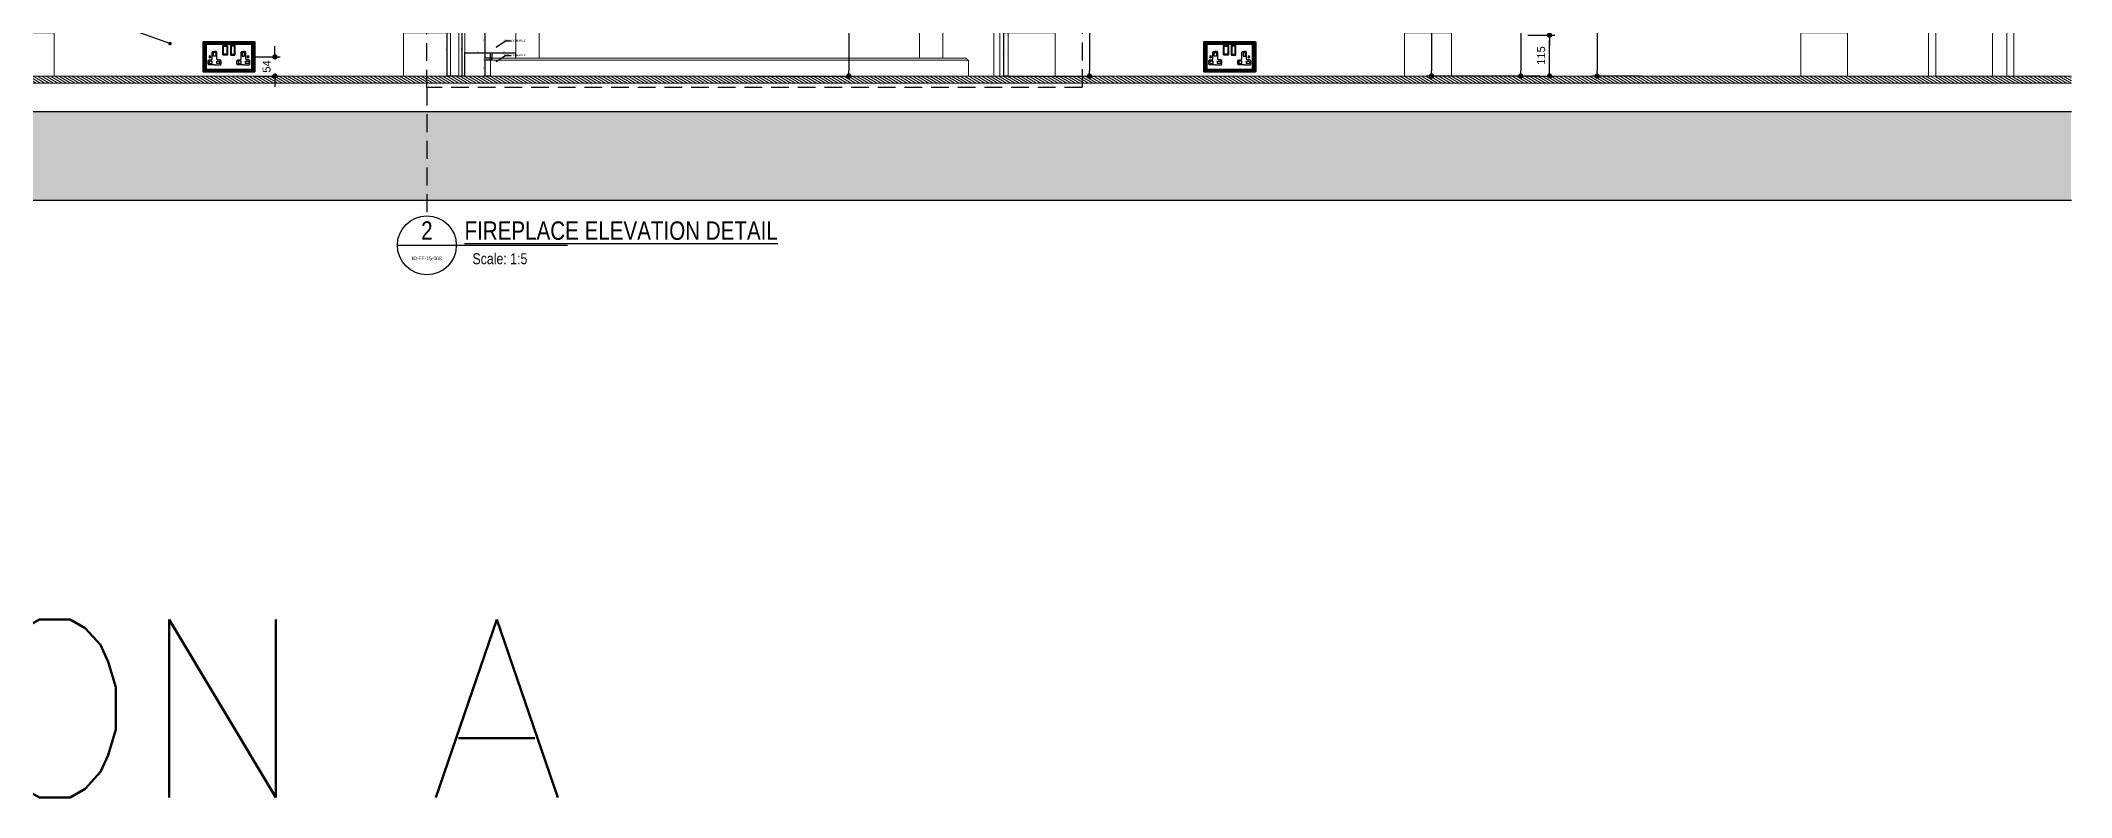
# Model space of a CAD drawing. Header units: inches. Extents: x 274057 to 444617, y 490067 to 635630.
# Drawn here: x 331142 to 336853, y 490067 to 492194 of the extents above; entities that cross this region are included whole.
import ezdxf
from ezdxf.enums import TextEntityAlignment as Align

# ---------------------------------------------------------------- set-up
doc = ezdxf.new("R2010")
doc.units = ezdxf.units.IN
doc.header["$MEASUREMENT"] = 0
doc.linetypes.add('HIDDEN', pattern=[0.375, 0.25, -0.125])
for name, color, linetype, lineweight in [('A-DOOR', 134, 'Continuous', 18), ('CQ Gypsum Hatch', 8, 'Continuous', 20), ('CQ Marble', 6, 'Continuous', 0), ('CQ Section Flooring fin.', 6, 'Continuous', 0)]:
    doc.layers.add(name, color=color, linetype=linetype, lineweight=lineweight)
for name, color, linetype in [('A-TEXT', 7, 'Continuous'), ('Calliper_wall hatch_CHB', 8, 'Continuous'), ('CQ curtains and frames', 252, 'Continuous'), ('CQ Grg Gypsum', 41, 'Continuous'), ('CQ PANEL DIMENSION', 1, 'Continuous'), ('CQ section wall', 3, 'Continuous'), ('CQ Sheet text', 3, 'Continuous'), ('CQ SPOT DETAIL DIMENSION', 9, 'Continuous'), ('CQ spot detail elevation', 1, 'Continuous'), ('CQ SPOT DETAILS', 40, 'Continuous'), ('CQ text label', 3, 'Continuous'), ('CQ wall section', 5, 'Continuous'), ('CQ_callout', 34, 'Continuous'), ('Layer7', 8, 'Continuous'), ('WOOD', 23, 'Continuous'), ('WOOD 01', 34, 'Continuous')]:
    doc.layers.add(name, color=color, linetype=linetype)
doc.styles.add('ARIAL', font='arial.ttf')
doc.styles.add('DIM 50', font='romans.shx', dxfattribs={"width": 0.75, "height": 100})
doc.styles.add('romans', font='romans.shx')
doc.styles.get("Standard").update_dxf_attribs({"font": 'arial.ttf'})
doc.dimstyles.new('chester 15', dxfattribs={"dimscale": 0.15, "dimtxt": 150, "dimasz": 100, "dimexe": 100, "dimexo": 0, "dimgap": 80, "dimtad": 1, "dimdec": 0, "dimzin": 0, "dimdsep": 46, "dimtxsty": 'Standard', "dimblk": 'DOT', "dimcen": 100, "dimclrd": 1, "dimclre": 1, "dimclrt": 3, "dimadec": 0, "dimazin": 0, "dimtfac": 1, "dimtdec": 0, "dimtofl": 0, "dimtmove": 0, "dimatfit": 3, "dimfxl": 1, "dimtolj": 1, "dimtzin": 0, "dimlwd": -1, "dimarcsym": 0})
doc.dimstyles.new('CQ 2', dxfattribs={"dimscale": 0.02, "dimtxt": 150, "dimasz": 50, "dimexe": 100, "dimexo": 0, "dimgap": 80, "dimtad": 1, "dimdec": 0, "dimzin": 0, "dimdsep": 46, "dimtxsty": 'Standard', "dimblk": 'DOT', "dimcen": 100, "dimclrd": 1, "dimclre": 1, "dimclrt": 3, "dimadec": 0, "dimazin": 0, "dimtfac": 1, "dimtdec": 0, "dimtofl": 0, "dimtmove": 0, "dimatfit": 3, "dimfxl": 1, "dimtolj": 1, "dimtzin": 0, "dimlwd": -1, "dimarcsym": 0})
doc.dimstyles.get("Standard").update_dxf_attribs({"dimtxt": 0.18, "dimasz": 0.18, "dimexe": 0.18, "dimexo": 0.0625, "dimgap": 0.09, "dimtad": 0, "dimtih": 1, "dimtoh": 1, "dimdec": 4, "dimzin": 0, "dimdsep": 46, "dimtxsty": 'Standard', "dimcen": 0.09, "dimadec": 0, "dimazin": 0, "dimtfac": 1, "dimtdec": 4, "dimtofl": 0, "dimtmove": 0, "dimatfit": 3, "dimfxl": 1, "dimtolj": 1, "dimtzin": 0, "dimarcsym": 0})

# ---------------------------------------------------------------- blocks, each defined once
blk = doc.blocks.new('ff15 section A and B')
at = {"layer": 'Calliper_wall hatch_CHB', "ltscale": 300}
h = blk.add_hatch(dxfattribs=at)
h.set_pattern_fill('AR-CONC', color=256, scale=10, angle=-13.9714, style=0)
h.set_pattern_definition([(36.028577, (-10204.6, 0), (68.0890203, -23.40695), [7.5, -82.5]), (341.028577, (-10204.6, 0), (4.6961155, 76.3439316), [6, -66]), (86.480021, (-10198.93, -1.95), (72.7851354, 52.936981), [6.374019, -70.114211]), (32.212777, (-10199.77, 19.41), (99.570572, -41.829513), [11.25, -123.75]), (82.664212, (-10191.48, 15.92), (114.220033, 71.96377), [9.561034, -105.171376]), (337.21274, (-10199.77, 19.41), (114.220033, 71.96377), [9, -99]), (7.028577, (-10191.276, 12.14), (48.2040844, -53.482392), [7.5, -82.5]), (312.028577, (-10191.28, 12.14), (41.119588, 64.495185), [6, -66]), (57.480021, (-10187.26, 7.685), (89.323671, 11.012793), [6.374019, -70.114211]), (23.5285767, (-10204.602, 0), (9.2173322, 32.010976), [0, -65.2, 0, -67, 0, -66.25]), (353.528577, (-10204.602, 0), (35.0512903, 31.9228578), [0, -38.2, 0, -63.7, 0, -25.25]), (313.5285767, (-10226.242, 5.384), (51.2584374, -15.0772595), [0, -25, 0, -78, 0, -103.5]), (303.528577, (-10235.947, 7.8), (59.0102484, -4.3659754), [0, -32.5, 0, -51.8, 0, -73.5])])
h.paths.add_polyline_path([(348877.5, 520249.3), (341276.4, 520249.3), (341276.4, 519999.3), (348877.5, 519999.3)])
h.paths.add_polyline_path([(348877.5, 516299.3), (341276.4, 516299.3), (341276.4, 516049.3), (348877.5, 516049.3)])
at = {"layer": 'CQ Gypsum Hatch'}
h = blk.add_hatch(dxfattribs=at)
h.set_pattern_fill('ANSI31', color=256, scale=50, angle=-13.9714)
h.set_pattern_definition([(31.0285767, (1, 0), (-3.22165956, 5.35568947), [])])
h.paths.add_polyline_path([(341275.4, 516399.3), (341275.4, 516379.3), (341656.8, 516379.3), (341656.8, 516399.3)])
h = blk.add_hatch(dxfattribs=at)
h.set_pattern_fill('ANSI31', color=256, scale=50, angle=-13.971423)
h.paths.add_polyline_path([(341657.8, 516379.3), (348220.8, 516379.3), (348220.8, 516399.3), (341657.8, 516399.3)])
at = {"layer": 'A-DOOR', "ltscale": 0.5}
for p, q in [((341436.8, 519049.3, 0), (341436.8, 516399.3, 0)), ((341656.8, 518999.3, 0), (341656.8, 516399.3, 0)), ((341676.8, 519049.3, 0), (341676.8, 516399.3, 0))]:
    blk.add_line(p, q, dxfattribs=at)
at = {"layer": 'A-DOOR', "ltscale": 0.5, "elevation": 0}
blk.add_lwpolyline([(341496.8, 519019.3), (341456.8, 519019.3), (341456.8, 516399.3), (341496.8, 516399.3)], close=True, dxfattribs=at)
at = {"layer": 'CQ Section Flooring fin.'}
for p, q in [((348877.5, 516399.3, 0), (341275.4, 516399.3, 0)), ((348877.5, 516379.3, 0), (341275.4, 516379.3, 0))]:
    blk.add_line(p, q, dxfattribs=at)
at = {"layer": 'CQ section wall', "elevation": 0}
for points in [[(348877.5, 516299.3), (341275.4, 516299.3)], [(341275.4, 516049.3), (348877.5, 516049.3)]]:
    blk.add_lwpolyline(points, dxfattribs=at)
blk = doc.blocks.new('_Dot')
at = {"color": 0, "linetype": 'ByBlock', "lineweight": -2}
blk.add_line((-0.5, 0), (-1, 0), dxfattribs=at)
at = {"color": 0, "linetype": 'ByBlock', "const_width": 0.5}
blk.add_lwpolyline([(-0.25, 0, 1), (0.25, 0, 1)], format="xyb", close=True, dxfattribs=at)
blk = doc.blocks.new('*D1275')
at = {"layer": 'CQ curtains and frames', "color": 1, "lineweight": -2, "transparency": 16777216}
for p, q in [((335646.1, 495194.7), (335503.8, 495194.7)), ((335646.1, 492094.7), (335503.8, 492094.7))]:
    blk.add_line(p, q, dxfattribs=at)
at = {"layer": 'CQ curtains and frames', "color": 1, "transparency": 16777216}
blk.add_line((335518.8, 495179.7), (335518.8, 492109.7), dxfattribs=at)
at = {"layer": 'Defpoints', "color": 0, "transparency": 16777216}
for p in [(335646.1, 495194.7, 0), (335518.8, 492094.7), (335646.1, 492094.7, 0)]:
    blk.add_point(p, dxfattribs=at)
at = {"layer": 'CQ curtains and frames', "color": 1, "transparency": 16777216, "xscale": 15, "yscale": 15, "zscale": 15}
for p, rotation in [((335518.8, 495194.7), 90), ((335518.8, 492094.7), 270)]:
    blk.add_blockref('_Dot', p, dxfattribs=dict(at, rotation=rotation))
at = {"layer": 'CQ curtains and frames', "color": 3, "transparency": 16777216, "insert": (335495.3, 493644.7), "char_height": 22.5, "attachment_point": 5, "rotation": 90}
blk.add_mtext('\\A1;3100', dxfattribs=at)
blk = doc.blocks.new('*D1276')
at = {"layer": 'CQ PANEL DIMENSION', "color": 1, "lineweight": -2, "transparency": 16777216}
for p, q in [((335358, 495570.7), (335289.5, 495570.7)), ((335358, 492094.7), (335289.5, 492094.7))]:
    blk.add_line(p, q, dxfattribs=at)
at = {"layer": 'CQ PANEL DIMENSION', "color": 1, "transparency": 16777216}
blk.add_line((335304.5, 495555.7), (335304.5, 492109.7), dxfattribs=at)
at = {"layer": 'Defpoints', "color": 0, "transparency": 16777216}
for p in [(335358, 495570.7, 0), (335304.5, 492094.7), (335358, 492094.7, 0)]:
    blk.add_point(p, dxfattribs=at)
at = {"layer": 'CQ PANEL DIMENSION', "color": 1, "transparency": 16777216, "xscale": 15, "yscale": 15, "zscale": 15}
for p, rotation in [((335304.5, 495570.7), 90), ((335304.5, 492094.7), 270)]:
    blk.add_blockref('_Dot', p, dxfattribs=dict(at, rotation=rotation))
at = {"layer": 'CQ PANEL DIMENSION', "color": 3, "transparency": 16777216, "insert": (335281, 493832.7), "char_height": 22.5, "attachment_point": 5, "rotation": 90}
blk.add_mtext('\\A1;3476', dxfattribs=at)
blk = doc.blocks.new('*D1254')
at = {"layer": 'CQ PANEL DIMENSION', "color": 1, "lineweight": -2, "transparency": 16777216}
for p, q in [((335333.9, 495604.7), (335038.3, 495604.7)), ((335358, 492094.7), (335038.3, 492094.7))]:
    blk.add_line(p, q, dxfattribs=at)
at = {"layer": 'CQ PANEL DIMENSION', "color": 1, "transparency": 16777216}
blk.add_line((335053.3, 495589.7), (335053.3, 492109.7), dxfattribs=at)
at = {"layer": 'Defpoints', "color": 0, "transparency": 16777216}
for p in [(335333.9, 495604.7, 0), (335053.3, 492094.7), (335358, 492094.7)]:
    blk.add_point(p, dxfattribs=at)
at = {"layer": 'CQ PANEL DIMENSION', "color": 1, "transparency": 16777216, "xscale": 15, "yscale": 15, "zscale": 15}
for p, rotation in [((335053.3, 495604.7), 90), ((335053.3, 492094.7), 270)]:
    blk.add_blockref('_Dot', p, dxfattribs=dict(at, rotation=rotation))
at = {"layer": 'CQ PANEL DIMENSION', "color": 3, "transparency": 16777216, "insert": (335029.8, 493849.7), "char_height": 22.5, "attachment_point": 5, "rotation": 90}
blk.add_mtext('\\A1;3510', dxfattribs=at)
blk = doc.blocks.new('*D1274')
at = {"layer": 'CQ PANEL DIMENSION', "color": 1, "lineweight": -2, "transparency": 16777216}
for p, q in [((332317.8, 492245.8), (332282.6, 492245.8)), ((332317.8, 492094.7), (332282.6, 492094.7))]:
    blk.add_line(p, q, dxfattribs=at)
at = {"layer": 'CQ PANEL DIMENSION', "color": 1, "transparency": 16777216}
blk.add_line((332284.6, 492244.8), (332284.6, 492095.7), dxfattribs=at)
at = {"layer": 'Defpoints', "color": 0, "transparency": 16777216}
for p in [(332317.8, 492245.8, 0), (332284.6, 492094.7), (332317.8, 492094.7, 0)]:
    blk.add_point(p, dxfattribs=at)
at = {"layer": 'CQ PANEL DIMENSION', "color": 1, "transparency": 16777216}
for p, rotation in [((332284.6, 492245.8), 90), ((332284.6, 492094.7), 270)]:
    blk.add_blockref('_Dot', p, dxfattribs=dict(at, rotation=rotation))
at = {"layer": 'CQ PANEL DIMENSION', "color": 3, "transparency": 16777216, "insert": (332281.5, 492170.3), "char_height": 3, "attachment_point": 5, "rotation": 90}
blk.add_mtext('\\A1;151', dxfattribs=at)
blk = doc.blocks.new('*D1201')
at = {"layer": 'CQ SPOT DETAIL DIMENSION', "color": 1, "lineweight": -2, "transparency": 16777216}
for p, q in [((332335.3, 492245.8), (332324.4, 492245.8)), ((332335.3, 492094.7), (332324.4, 492094.7))]:
    blk.add_line(p, q, dxfattribs=at)
at = {"layer": 'CQ SPOT DETAIL DIMENSION', "color": 1, "transparency": 16777216}
blk.add_line((332326.4, 492244.8), (332326.4, 492095.7), dxfattribs=at)
at = {"layer": 'Defpoints', "color": 0, "transparency": 16777216}
for p in [(332335.3, 492245.8, 0), (332326.4, 492094.7), (332335.3, 492094.7, 0)]:
    blk.add_point(p, dxfattribs=at)
at = {"layer": 'CQ SPOT DETAIL DIMENSION', "color": 1, "transparency": 16777216}
for p, rotation in [((332326.4, 492245.8), 90), ((332326.4, 492094.7), 270)]:
    blk.add_blockref('_Dot', p, dxfattribs=dict(at, rotation=rotation))
at = {"layer": 'CQ SPOT DETAIL DIMENSION', "color": 3, "transparency": 16777216, "insert": (332323.2, 492170.3), "char_height": 3, "attachment_point": 5, "rotation": 90}
blk.add_mtext('\\A1;151', dxfattribs=at)
blk = doc.blocks.new('*D1202')
at = {"layer": 'CQ SPOT DETAIL DIMENSION', "color": 1, "lineweight": -2, "transparency": 16777216}
for p, q in [((332478.3, 492245.8), (332388.9, 492245.8)), ((332411.8, 492144.7), (332388.9, 492144.7))]:
    blk.add_line(p, q, dxfattribs=at)
at = {"layer": 'CQ SPOT DETAIL DIMENSION', "color": 1, "transparency": 16777216}
blk.add_line((332390.9, 492244.8), (332390.9, 492145.7), dxfattribs=at)
at = {"layer": 'Defpoints', "color": 0, "transparency": 16777216}
for p in [(332478.3, 492245.8, 0), (332390.9, 492144.7), (332411.8, 492144.7, 0)]:
    blk.add_point(p, dxfattribs=at)
at = {"layer": 'CQ SPOT DETAIL DIMENSION', "color": 1, "transparency": 16777216}
for p, rotation in [((332390.9, 492245.8), 90), ((332390.9, 492144.7), 270)]:
    blk.add_blockref('_Dot', p, dxfattribs=dict(at, rotation=rotation))
at = {"layer": 'CQ SPOT DETAIL DIMENSION', "color": 3, "transparency": 16777216, "insert": (332387.7, 492195.3), "char_height": 3, "attachment_point": 5, "rotation": 90}
blk.add_mtext('\\A1;101', dxfattribs=at)
blk = doc.blocks.new('*D1203')
at = {"layer": 'CQ SPOT DETAIL DIMENSION', "color": 1, "lineweight": -2, "transparency": 16777216}
for p, q in [((332411.8, 492144.7), (332388.9, 492144.7)), ((332406.8, 492139.7), (332388.9, 492139.7))]:
    blk.add_line(p, q, dxfattribs=at)
at = {"layer": 'CQ SPOT DETAIL DIMENSION', "color": 1, "transparency": 16777216}
for p, q in [((332390.9, 492145.7), (332390.9, 492146.7)), ((332390.9, 492138.7), (332390.9, 492137.7))]:
    blk.add_line(p, q, dxfattribs=at)
at = {"layer": 'Defpoints', "color": 0, "transparency": 16777216}
for p in [(332390.9, 492139.7), (332406.8, 492139.7, 0), (332411.8, 492144.7, 0)]:
    blk.add_point(p, dxfattribs=at)
at = {"layer": 'CQ SPOT DETAIL DIMENSION', "color": 1, "transparency": 16777216}
for p, rotation in [((332390.9, 492144.7), 270), ((332390.9, 492139.7), 90)]:
    blk.add_blockref('_Dot', p, dxfattribs=dict(at, rotation=rotation))
at = {"layer": 'CQ SPOT DETAIL DIMENSION', "color": 3, "transparency": 16777216, "insert": (332387.7, 492142.2), "char_height": 3, "attachment_point": 5, "rotation": 90}
blk.add_mtext('\\A1;5', dxfattribs=at)
blk = doc.blocks.new('*D1191')
at = {"layer": 'CQ SPOT DETAIL DIMENSION', "color": 1, "lineweight": -2, "transparency": 16777216}
for p, q in [((332406.8, 492139.7), (332388.9, 492139.7)), ((332406.8, 492094.7), (332388.9, 492094.7))]:
    blk.add_line(p, q, dxfattribs=at)
at = {"layer": 'CQ SPOT DETAIL DIMENSION', "color": 1, "transparency": 16777216}
blk.add_line((332390.9, 492138.7), (332390.9, 492095.7), dxfattribs=at)
at = {"layer": 'Defpoints', "color": 0, "transparency": 16777216}
for p in [(332406.8, 492139.7, 0), (332390.9, 492094.7), (332406.8, 492094.7, 0)]:
    blk.add_point(p, dxfattribs=at)
at = {"layer": 'CQ SPOT DETAIL DIMENSION', "color": 1, "transparency": 16777216}
for p, rotation in [((332390.9, 492139.7), 90), ((332390.9, 492094.7), 270)]:
    blk.add_blockref('_Dot', p, dxfattribs=dict(at, rotation=rotation))
at = {"layer": 'CQ SPOT DETAIL DIMENSION', "color": 3, "transparency": 16777216, "insert": (332387.7, 492117.2), "char_height": 3, "attachment_point": 5, "rotation": 90}
blk.add_mtext('\\A1;45', dxfattribs=at)
blk = doc.blocks.new('*D1194')
at = {"layer": 'CQ SPOT DETAIL DIMENSION', "color": 1, "lineweight": -2, "transparency": 16777216}
for p, q in [((332411.8, 492144.7), (332411.8, 492161.2)), ((332478.3, 492144.7), (332478.3, 492161.2))]:
    blk.add_line(p, q, dxfattribs=at)
at = {"layer": 'CQ SPOT DETAIL DIMENSION', "color": 1, "transparency": 16777216}
blk.add_line((332477.3, 492159.2), (332412.8, 492159.2), dxfattribs=at)
at = {"layer": 'Defpoints', "color": 0, "transparency": 16777216}
for p in [(332411.8, 492159.2), (332411.8, 492144.7), (332478.3, 492144.7, 0)]:
    blk.add_point(p, dxfattribs=at)
at = {"layer": 'CQ SPOT DETAIL DIMENSION', "color": 1, "transparency": 16777216, "rotation": 180}
blk.add_blockref('_Dot', (332411.8, 492159.2), dxfattribs=at)
at = {"layer": 'CQ SPOT DETAIL DIMENSION', "color": 1, "transparency": 16777216}
blk.add_blockref('_Dot', (332478.3, 492159.2), dxfattribs=at)
at = {"layer": 'CQ SPOT DETAIL DIMENSION', "color": 3, "transparency": 16777216, "insert": (332445.1, 492162.4), "char_height": 3, "attachment_point": 5}
blk.add_mtext('\\A1;67', dxfattribs=at)
blk = doc.blocks.new('*D1195')
at = {"layer": 'CQ SPOT DETAIL DIMENSION', "color": 1, "transparency": 16777216}
for p, q in [((332405.8, 492159.2), (332404.8, 492159.2)), ((332412.8, 492159.2), (332413.8, 492159.2))]:
    blk.add_line(p, q, dxfattribs=at)
at = {"layer": 'CQ SPOT DETAIL DIMENSION', "color": 1, "lineweight": -2, "transparency": 16777216}
for p, q in [((332406.8, 492139.7), (332406.8, 492161.2)), ((332411.8, 492144.7), (332411.8, 492161.2))]:
    blk.add_line(p, q, dxfattribs=at)
at = {"layer": 'Defpoints', "color": 0, "transparency": 16777216}
for p in [(332406.8, 492159.2), (332406.8, 492139.7), (332411.8, 492144.7)]:
    blk.add_point(p, dxfattribs=at)
at = {"layer": 'CQ SPOT DETAIL DIMENSION', "color": 1, "transparency": 16777216}
blk.add_blockref('_Dot', (332406.8, 492159.2), dxfattribs=at)
at = {"layer": 'CQ SPOT DETAIL DIMENSION', "color": 1, "transparency": 16777216, "rotation": 180}
blk.add_blockref('_Dot', (332411.8, 492159.2), dxfattribs=at)
at = {"layer": 'CQ SPOT DETAIL DIMENSION', "color": 3, "transparency": 16777216, "insert": (332409.3, 492162.3), "char_height": 3, "attachment_point": 5}
blk.add_mtext('\\A1;5', dxfattribs=at)
blk = doc.blocks.new('*D1196')
at = {"layer": 'CQ SPOT DETAIL DIMENSION', "color": 1, "lineweight": -2, "transparency": 16777216}
for p, q in [((332335.3, 492094.7), (332335.3, 492161.2)), ((332406.8, 492139.7), (332406.8, 492161.2))]:
    blk.add_line(p, q, dxfattribs=at)
at = {"layer": 'CQ SPOT DETAIL DIMENSION', "color": 1, "transparency": 16777216}
blk.add_line((332405.8, 492159.2), (332336.3, 492159.2), dxfattribs=at)
at = {"layer": 'Defpoints', "color": 0, "transparency": 16777216}
for p in [(332335.3, 492159.2), (332406.8, 492139.7), (332335.3, 492094.7)]:
    blk.add_point(p, dxfattribs=at)
at = {"layer": 'CQ SPOT DETAIL DIMENSION', "color": 1, "transparency": 16777216, "rotation": 180}
blk.add_blockref('_Dot', (332335.3, 492159.2), dxfattribs=at)
at = {"layer": 'CQ SPOT DETAIL DIMENSION', "color": 1, "transparency": 16777216}
blk.add_blockref('_Dot', (332406.8, 492159.2), dxfattribs=at)
at = {"layer": 'CQ SPOT DETAIL DIMENSION', "color": 3, "transparency": 16777216, "insert": (332371.1, 492162.3), "char_height": 3, "attachment_point": 5}
blk.add_mtext('\\A1;72', dxfattribs=at)
blk = doc.blocks.new('*D1177')
at = {"layer": 'CQ SPOT DETAIL DIMENSION', "color": 1, "lineweight": -2, "transparency": 16777216}
for p, q in [((333862.8, 492216.2), (333847.8, 492216.2)), ((333862.8, 492094.7), (333847.8, 492094.7))]:
    blk.add_line(p, q, dxfattribs=at)
at = {"layer": 'CQ SPOT DETAIL DIMENSION', "color": 1, "transparency": 16777216}
blk.add_line((333849.8, 492215.2), (333849.8, 492095.7), dxfattribs=at)
at = {"layer": 'Defpoints', "color": 0, "transparency": 16777216}
for p in [(333862.8, 492216.2, 0), (333849.8, 492094.7), (333862.8, 492094.7, 0)]:
    blk.add_point(p, dxfattribs=at)
at = {"layer": 'CQ SPOT DETAIL DIMENSION', "color": 1, "transparency": 16777216}
for p, rotation in [((333849.8, 492216.2), 90), ((333849.8, 492094.7), 270)]:
    blk.add_blockref('_Dot', p, dxfattribs=dict(at, rotation=rotation))
at = {"layer": 'CQ SPOT DETAIL DIMENSION', "color": 3, "transparency": 16777216, "insert": (333846.7, 492155.4), "char_height": 3, "attachment_point": 5, "rotation": 90}
blk.add_mtext('\\A1;121', dxfattribs=at)
blk = doc.blocks.new('dwgtit')
at = {"linetype": 'Continuous', "ltscale": 2}
blk.add_line((-8, 0), (38.23, 0), dxfattribs=at)
blk.add_circle((0, 0), 8, dxfattribs=at)
at = {"linetype": 'Continuous', "ltscale": 2, "style": 'ARIAL', "width": 0.8}
for tag, height, p in [('DTN0', 5, (0, 3.99)), ('DTRFNO', 3, (0, -3.56))]:
    blk.add_attdef(tag, text='', height=height, dxfattribs=at).set_placement(p, align=Align.MIDDLE_CENTER)
for tag, p, height in [('DTNL1', (19.8, 1.48), 5), ('DTNL2', (20.36, -5.16), 3), ('DTSC', (63.36, -5.21), 3)]:
    blk.add_attdef(tag, p, '', height=height, dxfattribs=at)
blk = doc.blocks.new('fireplace')
at = {"layer": 'CQ Marble', "lineweight": 0}
for p, q in [((374176.2, 530136.6), (374176.2, 529985.6)), ((374193.7, 530136.6), (374193.7, 529985.6)), ((374336.7, 530136.6), (374336.7, 530035.6)), ((374402.2, 530035.6), (374402.2, 530136.6)), ((375472.2, 530035.6), (375472.2, 530136.6)), ((375537.7, 530136.6), (375537.7, 530035.6)), ((375680.7, 530136.6), (375680.7, 529985.6)), ((375698.2, 530136.6), (375698.2, 529985.6)), ((375609.2, 530030.6), (374265.2, 530030.6))]:
    blk.add_line(p, q, dxfattribs=at)
for points in [[(374937.2, 530035.6), (374270.2, 530035.6, -0.414214), (374265.2, 530030.6), (374265.2, 529985.6), (374937.2, 529985.6)], [(374937.2, 530035.6), (375604.2, 530035.6, 0.414214), (375609.2, 530030.6), (375609.2, 529985.6), (374937.2, 529985.6)]]:
    blk.add_lwpolyline(points, format="xyb", dxfattribs=at)
blk.add_lwpolyline([(375698.2, 529985.6), (374176.2, 529985.6)], dxfattribs=at)
blk = doc.blocks.new('pilaster wardrobe')
at = {"layer": 'WOOD 01', "lineweight": 0, "ltscale": 500, "elevation": 0}
blk.add_lwpolyline([(3333.1, -8726.1), (3465.1, -8726.1), (3465.1, -8847.5), (3333.1, -8847.5)], close=True, dxfattribs=at)
blk = doc.blocks.new('FF-15 Cabinet elev B rev')
at = {"layer": 'CQ PANEL DIMENSION'}
blk.add_blockref('fireplace', (-369985, -529567.3, 0), dxfattribs=at)
at = {"layer": 'WOOD', "color": 0, "yscale": 0.9999857733061659, "zscale": 0.9999857733061659}
for p, xscale in [((-411.2, 9265.6, 0), 0.9999857733061659), ((703.2, 9265.6, 0), 0.9999857733061659), ((9201.2, 9265.6, 0), -0.9999857733061659), ((10315.6, 9265.6, 0), -0.9999857733061659), ((11430, 9265.6, 0), -0.9999857733061659)]:
    blk.add_blockref('pilaster wardrobe', p, dxfattribs=dict(at, xscale=xscale))
blk = doc.blocks.new('Wandsworth double socket')
at = {"layer": 'Layer7', "color": 1}
for p, q in [((4826.8, 1707.7), (4831.8, 1711)), ((4938.2, 1711.8), (4935, 1706.7))]:
    blk.add_line(p, q, dxfattribs=at)
for points in [[(4812, 1666.4), (4954, 1666.4, 0.414214), (4956, 1668.4), (4956, 1750.4, 0.414214), (4954, 1752.4), (4812, 1752.4, 0.414214), (4810, 1750.4), (4810, 1668.4, 0.414214)], [(4819, 1745.9), (4947, 1745.9, -0.414214), (4949, 1743.9), (4949, 1674.9, -0.414214), (4947, 1672.9), (4819, 1672.9, -0.414214), (4817, 1674.9), (4817, 1743.9, -0.414214)], [(4866.7, 1741.4), (4878.1, 1741.4, -0.414214), (4879.1, 1740.4), (4879.1, 1715.6, -0.414214), (4878.1, 1714.6), (4866.7, 1714.6, -0.414214), (4865.7, 1715.6), (4865.7, 1740.4, -0.414214)], [(4899.3, 1741.4), (4887.8, 1741.4, 0.414214), (4886.8, 1740.4), (4886.8, 1715.6, 0.414214), (4887.8, 1714.6), (4899.3, 1714.6, 0.414214), (4900.3, 1715.6), (4900.3, 1740.4, 0.414214)]]:
    blk.add_lwpolyline(points, format="xyb", close=True, dxfattribs=at)
for points in [[(4812, 1668.4), (4954, 1668.4), (4954, 1750.4), (4812, 1750.4)], [(4819, 1743.9), (4947, 1743.9), (4947, 1674.9), (4819, 1674.9)], [(4839.1, 1721.7), (4845.6, 1721.7), (4845.6, 1711.2), (4839.1, 1711.2)], [(4867.7, 1739.4), (4877.1, 1739.4), (4877.1, 1716.6), (4867.7, 1716.6)], [(4898.3, 1739.4), (4888.8, 1739.4), (4888.8, 1716.6), (4898.3, 1716.6)], [(4926.9, 1721.7), (4920.3, 1721.7), (4920.3, 1711.2), (4926.9, 1711.2)], [(4827.2, 1697.6), (4827.2, 1691), (4836.1, 1691), (4836.1, 1697.6)], [(4857.4, 1697.6), (4857.4, 1691), (4848.6, 1691), (4848.6, 1697.6)], [(4908.5, 1697.6), (4908.5, 1691), (4917.4, 1691), (4917.4, 1697.6)], [(4938.7, 1697.6), (4938.7, 1691), (4929.8, 1691), (4929.8, 1697.6)]]:
    blk.add_lwpolyline(points, close=True, dxfattribs=at)
for points in [[(4842.3, 1686.7), (4827.1, 1686.7, -0.414214), (4824.1, 1689.7), (4824.1, 1697.7, -0.414214), (4827.1, 1700.7), (4832.6, 1700.7, 0.414214), (4835.6, 1703.7), (4835.6, 1721.4, -0.414214), (4838.6, 1724.4), (4842.3, 1724.4)], [(4842.3, 1686.7), (4857.6, 1686.7, 0.414214), (4860.6, 1689.7), (4860.6, 1697.7, 0.414214), (4857.6, 1700.7), (4852, 1700.7, -0.414214), (4849, 1703.7), (4849, 1721.4, 0.414214), (4846, 1724.4), (4842.3, 1724.4)], [(4923.6, 1686.7), (4908.3, 1686.7, -0.414214), (4905.3, 1689.7), (4905.3, 1697.7, -0.414214), (4908.3, 1700.7), (4913.9, 1700.7, 0.414214), (4916.9, 1703.7), (4916.9, 1721.4, -0.414214), (4919.9, 1724.4), (4923.6, 1724.4)], [(4923.6, 1686.7), (4938.8, 1686.7, 0.414214), (4941.8, 1689.7), (4941.8, 1697.7, 0.414214), (4938.8, 1700.7), (4933.3, 1700.7, -0.414214), (4930.3, 1703.7), (4930.3, 1721.4, 0.414214), (4927.3, 1724.4), (4923.6, 1724.4)]]:
    blk.add_lwpolyline(points, format="xyb", dxfattribs=at)
for centre, radius in [((4814.5, 1748.1), 1.74), ((4814.5, 1744.6), 1.74), ((4814.5, 1741.1), 1.74), ((4814.5, 1737.6), 1.74), ((4814.5, 1734.1), 1.74), ((4814.5, 1730.5), 1.74), ((4814.5, 1727), 1.74), ((4814.5, 1723.5), 1.74), ((4814.5, 1720), 1.74), ((4814.5, 1716.5), 1.74), ((4814.5, 1713), 1.74), ((4818, 1748.1), 1.74), ((4821.5, 1748.1), 1.74), ((4825, 1748.1), 1.74), ((4828.5, 1748.1), 1.74), ((4832, 1748.1), 1.74), ((4835.5, 1748.1), 1.74), ((4839, 1748.1), 1.74), ((4842.6, 1748.1), 1.74), ((4846.1, 1748.1), 1.74), ((4849.6, 1748.1), 1.74), ((4853.1, 1748.1), 1.74), ((4856.6, 1748.1), 1.74), ((4860.1, 1748.1), 1.74), ((4863.6, 1748.1), 1.74), ((4867.1, 1748.1), 1.74), ((4870.7, 1748.1), 1.74), ((4874.2, 1748.1), 1.74), ((4877.7, 1748.1), 1.74), ((4881.2, 1748.1), 1.74), ((4884.7, 1748.1), 1.74), ((4888.2, 1748.1), 1.74), ((4891.7, 1748.1), 1.74), ((4895.3, 1748.1), 1.74), ((4898.8, 1748.1), 1.74), ((4902.3, 1748.1), 1.74), ((4905.8, 1748.1), 1.74), ((4909.3, 1748.1), 1.74), ((4912.8, 1748.1), 1.74), ((4916.3, 1748.1), 1.74), ((4919.8, 1748.1), 1.74), ((4923.4, 1748.1), 1.74), ((4926.9, 1748.1), 1.74), ((4930.4, 1748.1), 1.74), ((4933.9, 1748.1), 1.74), ((4937.4, 1748.1), 1.74), ((4940.9, 1748.1), 1.74), ((4944.4, 1748.1), 1.74), ((4947.9, 1748.1), 1.74), ((4951.5, 1748.1), 1.74), ((4951.5, 1744.6), 1.74), ((4951.5, 1741.1), 1.74), ((4951.5, 1737.6), 1.74), ((4951.5, 1734.1), 1.74), ((4951.5, 1730.5), 1.74), ((4951.5, 1727), 1.74), ((4951.5, 1723.5), 1.74), ((4951.5, 1720), 1.74), ((4951.5, 1716.5), 1.74), ((4951.5, 1713), 1.74), ((4814.5, 1709.5), 1.74), ((4814.5, 1706), 1.74), ((4814.5, 1702.4), 1.74), ((4814.5, 1698.9), 1.74), ((4814.5, 1695.4), 1.74), ((4814.5, 1691.9), 1.74), ((4814.5, 1688.4), 1.74), ((4814.5, 1684.9), 1.74), ((4814.5, 1681.4), 1.74), ((4814.5, 1677.9), 1.74), ((4814.5, 1674.3), 1.74), ((4814.5, 1670.6), 1.74), ((4818, 1670.6), 1.74), ((4821.5, 1670.6), 1.74), ((4825, 1670.6), 1.74), ((4829.3, 1709.4), 3), ((4828.5, 1670.6), 1.74), ((4832, 1670.6), 1.74), ((4835.5, 1670.6), 1.74), ((4839, 1670.6), 1.74), ((4842.6, 1670.6), 1.74), ((4846.1, 1670.6), 1.74), ((4849.6, 1670.6), 1.74), ((4853.1, 1670.6), 1.74), ((4856.6, 1670.6), 1.74), ((4860.1, 1670.6), 1.74), ((4863.6, 1670.6), 1.74), ((4867.1, 1670.6), 1.74), ((4870.7, 1670.6), 1.74), ((4874.2, 1670.6), 1.74), ((4877.7, 1670.6), 1.74), ((4881.2, 1670.6), 1.74), ((4884.7, 1670.6), 1.74), ((4888.2, 1670.6), 1.74), ((4891.7, 1670.6), 1.74), ((4895.3, 1670.6), 1.74), ((4898.8, 1670.6), 1.74), ((4902.3, 1670.6), 1.74), ((4905.8, 1670.6), 1.74), ((4909.3, 1670.6), 1.74), ((4912.8, 1670.6), 1.74), ((4916.3, 1670.6), 1.74), ((4919.8, 1670.6), 1.74), ((4923.4, 1670.6), 1.74), ((4926.9, 1670.6), 1.74), ((4930.4, 1670.6), 1.74), ((4933.9, 1670.6), 1.74), ((4936.7, 1709.4), 3), ((4937.4, 1670.6), 1.74), ((4940.9, 1670.6), 1.74), ((4944.4, 1670.6), 1.74), ((4947.9, 1670.6), 1.74), ((4951.5, 1709.5), 1.74), ((4951.5, 1706), 1.74), ((4951.5, 1702.4), 1.74), ((4951.5, 1698.9), 1.74), ((4951.5, 1695.4), 1.74), ((4951.5, 1691.9), 1.74), ((4951.5, 1688.4), 1.74), ((4951.5, 1684.9), 1.74), ((4951.5, 1681.4), 1.74), ((4951.5, 1677.9), 1.74), ((4951.5, 1674.3), 1.74), ((4951.5, 1670.6), 1.74)]:
    blk.add_circle(centre, radius, dxfattribs=at)
blk = doc.blocks.new('*D1449')
at = {"layer": 'CQ PANEL DIMENSION', "color": 1, "lineweight": -2, "transparency": 16777216}
for p, q in [((333220.1, 493519.2), (333429.8, 493519.2)), ((333147.1, 492094.7), (333429.8, 492094.7))]:
    blk.add_line(p, q, dxfattribs=at)
at = {"layer": 'CQ PANEL DIMENSION', "color": 1, "transparency": 16777216}
blk.add_line((333414.8, 493504.2), (333414.8, 492109.7), dxfattribs=at)
at = {"layer": 'Defpoints', "color": 0, "transparency": 16777216}
for p in [(333220.1, 493519.2, 0), (333147.1, 492094.7, 0), (333414.8, 492094.7)]:
    blk.add_point(p, dxfattribs=at)
at = {"layer": 'CQ PANEL DIMENSION', "color": 1, "transparency": 16777216, "xscale": 15, "yscale": 15, "zscale": 15}
for p, rotation in [((333414.8, 493519.2), 90), ((333414.8, 492094.7), 270)]:
    blk.add_blockref('_Dot', p, dxfattribs=dict(at, rotation=rotation))
at = {"layer": 'CQ PANEL DIMENSION', "color": 3, "transparency": 16777216, "insert": (333391.5, 492806.9), "char_height": 22.5, "attachment_point": 5, "rotation": 90}
blk.add_mtext('\\A1;1424', dxfattribs=at)
blk = doc.blocks.new('*D1452')
at = {"layer": 'CQ PANEL DIMENSION', "color": 1, "lineweight": -2, "transparency": 16777216}
for p, q in [((333857.8, 493216.7), (334106.7, 493216.7)), ((333857.8, 492094.7), (334106.7, 492094.7))]:
    blk.add_line(p, q, dxfattribs=at)
at = {"layer": 'CQ PANEL DIMENSION', "color": 1, "transparency": 16777216}
blk.add_line((334091.7, 493201.7), (334091.7, 492109.7), dxfattribs=at)
at = {"layer": 'Defpoints', "color": 0, "transparency": 16777216}
for p in [(333857.8, 493216.7, 0), (333857.8, 492094.7, 0), (334091.7, 492094.7)]:
    blk.add_point(p, dxfattribs=at)
at = {"layer": 'CQ PANEL DIMENSION', "color": 1, "transparency": 16777216, "xscale": 15, "yscale": 15, "zscale": 15}
for p, rotation in [((334091.7, 493216.7), 90), ((334091.7, 492094.7), 270)]:
    blk.add_blockref('_Dot', p, dxfattribs=dict(at, rotation=rotation))
at = {"layer": 'CQ PANEL DIMENSION', "color": 3, "transparency": 16777216, "insert": (334068.4, 492655.7), "char_height": 22.5, "attachment_point": 5, "rotation": 90}
blk.add_mtext('\\A1;1122', dxfattribs=at)
blk = doc.blocks.new('*D1455')
at = {"layer": 'CQ curtains and frames', "color": 1, "lineweight": -2, "transparency": 16777216}
for p, q in [((335323.8, 492209.7), (335400.2, 492209.7)), ((335323.8, 492094.7), (335400.2, 492094.7))]:
    blk.add_line(p, q, dxfattribs=at)
at = {"layer": 'CQ curtains and frames', "color": 1, "transparency": 16777216}
blk.add_line((335385.2, 492109.7), (335385.2, 492194.7), dxfattribs=at)
at = {"layer": 'Defpoints', "color": 0, "transparency": 16777216}
for p in [(335323.8, 492209.7, 0), (335385.2, 492209.7), (335323.8, 492094.7)]:
    blk.add_point(p, dxfattribs=at)
at = {"layer": 'CQ curtains and frames', "color": 1, "transparency": 16777216, "xscale": 15, "yscale": 15, "zscale": 15}
for p, rotation in [((335385.2, 492209.7), 90), ((335385.2, 492094.7), 270)]:
    blk.add_blockref('_Dot', p, dxfattribs=dict(at, rotation=rotation))
at = {"layer": 'CQ curtains and frames', "color": 3, "transparency": 16777216, "insert": (335361.7, 492152.2), "char_height": 22.5, "attachment_point": 5, "rotation": 90}
blk.add_mtext('\\A1;115', dxfattribs=at)
blk = doc.blocks.new('*D1458')
at = {"layer": 'CQ PANEL DIMENSION', "color": 1, "transparency": 16777216}
for p, q in [((331800.8, 492163.7), (331800.8, 492178.7)), ((331800.8, 492079.7), (331800.8, 492064.7))]:
    blk.add_line(p, q, dxfattribs=at)
at = {"layer": 'CQ PANEL DIMENSION', "color": 1, "lineweight": -2, "transparency": 16777216}
for p, q in [((331744.6, 492148.7), (331815.8, 492148.7)), ((331744.6, 492094.7), (331815.8, 492094.7))]:
    blk.add_line(p, q, dxfattribs=at)
at = {"layer": 'Defpoints', "color": 0, "transparency": 16777216}
for p in [(331744.6, 492148.7, 0), (331744.6, 492094.7, 0), (331800.8, 492094.7)]:
    blk.add_point(p, dxfattribs=at)
at = {"layer": 'CQ PANEL DIMENSION', "color": 1, "transparency": 16777216, "xscale": 15, "yscale": 15, "zscale": 15}
for p, rotation in [((331800.8, 492148.7), 270), ((331800.8, 492094.7), 90)]:
    blk.add_blockref('_Dot', p, dxfattribs=dict(at, rotation=rotation))
at = {"layer": 'CQ PANEL DIMENSION', "color": 3, "transparency": 16777216, "insert": (331777.4, 492121.7), "char_height": 22.5, "attachment_point": 5, "rotation": 90}
blk.add_mtext('\\A1;54', dxfattribs=at)
blk = doc.blocks.new('*D1476')
at = {"layer": 'CQ curtains and frames', "color": 1, "transparency": 16777216}
for p, q in [((335385.2, 492273.2), (335385.2, 492288.2)), ((335385.2, 492194.7), (335385.2, 492179.7))]:
    blk.add_line(p, q, dxfattribs=at)
at = {"layer": 'CQ curtains and frames', "color": 1, "lineweight": -2, "transparency": 16777216}
for p, q in [((335323.8, 492258.2), (335400.2, 492258.2)), ((335323.8, 492209.7), (335400.2, 492209.7))]:
    blk.add_line(p, q, dxfattribs=at)
at = {"layer": 'Defpoints', "color": 0, "transparency": 16777216}
for p in [(335323.8, 492258.2, 0), (335385.2, 492258.2), (335323.8, 492209.7, 0)]:
    blk.add_point(p, dxfattribs=at)
at = {"layer": 'CQ curtains and frames', "color": 1, "transparency": 16777216, "xscale": 15, "yscale": 15, "zscale": 15}
for p, rotation in [((335385.2, 492258.2), 270), ((335385.2, 492209.7), 90)]:
    blk.add_blockref('_Dot', p, dxfattribs=dict(at, rotation=rotation))
at = {"layer": 'CQ curtains and frames', "color": 3, "transparency": 16777216, "insert": (335361.7, 492234), "char_height": 22.5, "attachment_point": 5, "rotation": 90}
blk.add_mtext('\\A1;49', dxfattribs=at)

msp = doc.modelspace()

# ---------------------------------------------------------------- linework, layer by layer
at = {"layer": 'CQ spot detail elevation', "color": 3, "linetype": 'HIDDEN', "ltscale": 200, "elevation": 0}
msp.add_lwpolyline([(332228.1, 493388.8), (334071.2, 493388.8), (334071.2, 492062.2), (332228.1, 492062.2)], close=True, dxfattribs=at)
msp.add_lwpolyline([(332228.1, 492062.2), (332228.1, 491701.9)], dxfattribs=at)

# ---------------------------------------------------------------- block references
at = {"xscale": -1}
for p in [(336554.6, 490439.3, 0), (339368.9, 490439.3, 0)]:
    msp.add_blockref('Wandsworth double socket', p, dxfattribs=at)
at = {"layer": 'CQ Grg Gypsum'}
msp.add_blockref('FF-15 Cabinet elev B rev', (328126.6, 491676.5, 0), dxfattribs=at)
at = {"layer": 'CQ Sheet text', "ltscale": 500}
ref = msp.add_blockref('dwgtit', (332228.1, 491619, 0), dxfattribs=dict(at, xscale=10.3566124243798, yscale=10.3566124243798, zscale=10.3566124243798))
ref.add_attrib('DTN0', '2', dxfattribs={"layer": '0', "linetype": 'Continuous', "ltscale": 2, "height": 51.8, "rotation": 0, "style": 'ARIAL', "width": 0.8}).set_placement((332228.1, 491660.3, 0), align=Align.MIDDLE_CENTER)
ref.add_attrib('DTRFNO', 'ID-FF-15-008', dxfattribs={"layer": '0', "linetype": 'Continuous', "ltscale": 2, "height": 10, "rotation": 0, "style": 'ARIAL', "width": 0.8}).set_placement((332228.1, 491582.1, 0), align=Align.MIDDLE_CENTER)
ref.add_attrib('DTNL1', '%%uFIREPLACE ELEVATION DETAIL', (332334, 491634.3, 0), dxfattribs={"layer": '0', "linetype": 'Continuous', "ltscale": 2, "height": 51.783, "rotation": 0, "style": 'ARIAL', "width": 0.8})
ref.add_attrib('DTSC', 'Scale: 1:5', (332356.3, 491565.6, 0), dxfattribs={"layer": '0', "linetype": 'Continuous', "ltscale": 2, "height": 31.07, "rotation": 0, "style": 'ARIAL', "width": 0.8})
at = {"layer": 'CQ wall section', "xscale": -1}
msp.add_blockref('ff15 section A and B', (678128.1, -24304.5), dxfattribs=at)

# ---------------------------------------------------------------- texts
at = {"layer": 'A-TEXT', "style": 'romans'}
msp.add_text('SECTION A', height=500, rotation=0, dxfattribs=at).set_placement((329146.1, 490066.6))
at = {"layer": 'CQ text label', "ltscale": 500, "char_height": 5, "width": 933.696, "attachment_point": 1, "style": 'DIM 50'}
for insert in [(331571.6, 492196.7, 0), (331571.6, 492155.7, 0)]:
    msp.add_mtext('\\pxqr;{\\fCityBlueprint|b0|i0|c2|p2;(SMDS 408) MARBLE}', dxfattribs=dict(at, insert=insert))

# ---------------------------------------------------------------- dimensions: what is measured, and where the dimension line sits
at = {"layer": 'CQ curtains and frames'}
for base, p1, p2, picture, middle in [((335518.8, 492094.7, 0), (335646.1, 495194.7, 0), (335646.1, 492094.7, 0), '*D1275', (335495.3, 493644.7, 0)), ((335385.2, 492209.7, 0), (335323.8, 492094.7, 0), (335323.8, 492209.7, 0), '*D1455', (335361.7, 492152.2, 0))]:
    dim = msp.add_linear_dim(base=base, p1=p1, p2=p2, angle=90, dimstyle='chester 15', dxfattribs=at)
    dim.commit()
    dim.dimension.update_dxf_attribs({"geometry": picture, "text_midpoint": middle})
dim = msp.add_linear_dim(base=(335385.1558, 492258.2466, 0.0305), p1=(335323.759, 492209.7391, 0.008), p2=(335323.759, 492258.2466, 0.0484), angle=90, dimstyle='chester 15', dxfattribs=at)
dim.commit()
dim.dimension.update_dxf_attribs({"geometry": '*D1476', "text_midpoint": (335385.1558, 492233.9928, 0.0305), "dimtype": 160})
at = {"layer": 'CQ PANEL DIMENSION'}
for base, p1, p2, picture, middle in [((335053.3, 492094.7, 0), (335333.9, 495604.7, 0), (335358, 492094.7, 0), '*D1254', (335029.8, 493849.7, 0)), ((335304.5, 492094.7, 0), (335358, 495570.7, 0), (335358, 492094.7, 0), '*D1276', (335281, 493832.7, 0)), ((333414.8052, 492094.7392, 0.0305), (333220.0982, 493519.1534, 0.0484), (333147.0982, 492094.7392, 0.0335), '*D1449', (333391.5091, 492806.9463, 0.0305)), ((334091.7, 492094.7, 0), (333857.8, 493216.7, 0), (333857.8, 492094.7, 0.1), '*D1452', (334068.4, 492655.7, 0))]:
    dim = msp.add_linear_dim(base=base, p1=p1, p2=p2, angle=90, dimstyle='chester 15', dxfattribs=at)
    dim.commit()
    dim.dimension.update_dxf_attribs({"geometry": picture, "text_midpoint": middle})
dim = msp.add_linear_dim(base=(332284.6, 492094.7, 0), p1=(332317.8, 492245.8, 0), p2=(332317.8, 492094.7, 0), angle=90, dimstyle='CQ 2', override={"dimtmove": 1}, dxfattribs=at)
dim.commit()
dim.dimension.update_dxf_attribs({"geometry": '*D1274', "text_midpoint": (332281.5, 492170.3, 0)})
dim = msp.add_linear_dim(base=(331800.8, 492094.7, 0), p1=(331744.6, 492148.7, 0), p2=(331744.6, 492094.7, 0), angle=90, dimstyle='chester 15', dxfattribs=at)
dim.commit()
dim.dimension.update_dxf_attribs({"geometry": '*D1458', "text_midpoint": (331800.8, 492121.7, 0), "dimtype": 160})
at = {"layer": 'CQ SPOT DETAIL DIMENSION'}
for base, p1, p2, picture, middle in [((332326.4, 492094.7, 0), (332335.3, 492245.8, 0), (332335.3, 492094.7, 0), '*D1201', (332323.2, 492170.3, 0)), ((333849.8024, 492094.7391, 0.0542), (333862.8037, 492216.1608, 0.0484), (333862.8037, 492094.7391, 0.0484), '*D1177', (333846.6962, 492155.45, 0.0542)), ((332390.9, 492094.7, 0), (332406.8, 492139.7, 0), (332406.8, 492094.7, 0), '*D1191', (332387.7, 492117.2, 0))]:
    dim = msp.add_linear_dim(base=base, p1=p1, p2=p2, angle=90, dimstyle='CQ 2', override={"dimtmove": 1}, dxfattribs=at)
    dim.commit()
    dim.dimension.update_dxf_attribs({"geometry": picture, "text_midpoint": middle})
dim = msp.add_linear_dim(base=(332390.9, 492144.7, 0), p1=(332478.3, 492245.8, 0), p2=(332411.8, 492144.7, 0), angle=90, dimstyle='CQ 2', dxfattribs=at)
dim.commit()
dim.dimension.update_dxf_attribs({"geometry": '*D1202', "text_midpoint": (332387.7, 492195.3, 0)})
dim = msp.add_linear_dim(base=(332335.3051536, 492159.2187131, 0.0304672), p1=(332406.8051536, 492139.7390704, 0.0304672), p2=(332335.3051536, 492094.7390704, 0.0304672), dimstyle='CQ 2', override={"dimtmove": 1}, dxfattribs=at)
dim.commit()
dim.dimension.update_dxf_attribs({"geometry": '*D1196', "text_midpoint": (332371.0551536, 492162.3248523, 0.0304672)})
dim = msp.add_linear_dim(base=(332406.8, 492159.2, 0), p1=(332411.8, 492144.7, 0), p2=(332406.8, 492139.7, 0), dimstyle='CQ 2', override={"dimtmove": 1}, dxfattribs=at)
dim.commit()
dim.dimension.update_dxf_attribs({"geometry": '*D1195', "text_midpoint": (332409.3, 492159.2, 0), "dimtype": 160})
dim = msp.add_linear_dim(base=(332411.8051536, 492159.2187131, 0.0304672), p1=(332478.3051536, 492144.7390704, -0.0002143), p2=(332411.8051536, 492144.7390704, 0.0304672), dimstyle='CQ 2', dxfattribs=at)
dim.commit()
dim.dimension.update_dxf_attribs({"geometry": '*D1194', "text_midpoint": (332445.0551536, 492162.3504321, 0.0304672)})
dim = msp.add_linear_dim(base=(332390.9, 492139.7, 0), p1=(332411.8, 492144.7, 0), p2=(332406.8, 492139.7, 0), angle=90, dimstyle='CQ 2', override={"dimtmove": 1}, dxfattribs=at)
dim.commit()
dim.dimension.update_dxf_attribs({"geometry": '*D1203', "text_midpoint": (332390.9, 492142.2, 0), "dimtype": 160})

# ---------------------------------------------------------------- leaders
at = {"layer": 'CQ SPOT DETAILS', "color": 1}
for points in [[(332422.8, 492176.4, 0), (332449.5, 492193.5, 0), (332465, 492193.5, 0)], [(332422.8, 492135.4, 0), (332449.5, 492152.4, 0), (332465, 492152.4, 0)]]:
    msp.add_leader(points, dimstyle='Standard', override={"dimasz": 2, "dimldrblk": 'Dot', "dimfxl": 0.1, "dimarcsym": 2}, dxfattribs=at)
at = {"layer": 'CQ_callout'}
msp.add_leader([(331505.7, 492186.1), (330594, 492512.6), (329265.5, 492512.6)], dimstyle='Standard', override={"dimasz": 10, "dimldrblk": 'Dot', "dimfxl": 0.1, "dimarcsym": 2}, dxfattribs=at)

doc.saveas('drawing.dxf')
